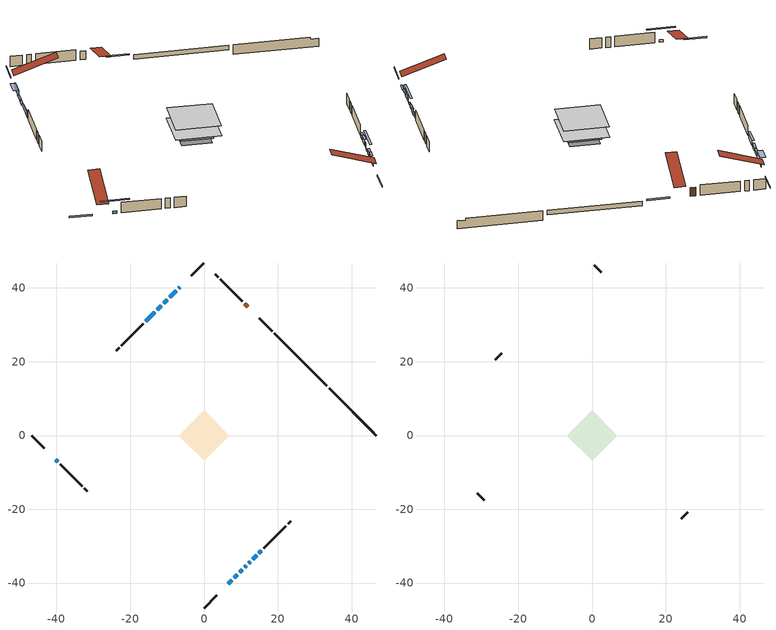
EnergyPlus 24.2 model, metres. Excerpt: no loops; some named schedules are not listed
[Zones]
conditioned space
 floor outside (Floor1 construction): -1.52,0 0,1.52 1.52,0 0,-1.52 z0.46
 floor adiabatic (Floor3 construction): -4.91,0 0,4.91 4.91,0 0,-4.91 z0.46
 floor adiabatic (AdiabaticFloorConstruction): -6.84,0 0,6.84 6.84,0 0,-6.84 z0.46
 floor foundation (Slab1 construction): -4.55,0 0,4.55 4.55,0 0,-4.55 z-1.83
 floor foundation (Slab2 construction): -4.91,0 0,4.91 4.91,0 0,-4.91 z-0.65
 wall outside (RimJoist1 construction): 0,-46.77 3.45,-43.32 / -46.77,0 -43.32,-3.45 / 0,46.77 -3.45,43.32 / 18.44,28.33 14.99,31.77 z0.46:0.76
 wall outside (AdiabaticWallConstruction 1): 11.92,34.84 11.08,35.69 z0.46:2.49
 wall outside (AdiabaticWallConstruction): -6.52,40.25 -6.86,39.9 / 12.16,-34.61 12.51,-34.26 z0.46:1.68; 6.52,-40.25 7.56,-39.21 / -9.94,36.83 -10.98,35.79 / -11.63,35.13 -12.68,34.09 z0.46:1.12; 8.22,-38.55 9.08,-37.69 / -13.33,33.43 -15.78,30.99 z0.46:1.53; 9.73,-37.03 10.35,-36.42 z0.46:1.32; 11,-35.77 11.51,-35.26 z0.46:0.92; -40.25,-6.52 -39.67,-7.1 z0.46:1.02; -7.52,39.25 -9.28,37.49 z0.46:1.88; 13.16,-33.6 14.24,-32.52 z0.46:1.58; 14.9,-31.87 15.51,-31.26 z0.46:1.17
 wall outside (Wall1 construction): 16.17,-30.6 22.12,-24.65 / -39.02,-7.75 -33.06,-13.7 / -16.43,30.33 -22.39,24.38 / 10.42,36.34 4.47,42.3 z0.46:2.9
 wall outside (Wall2 construction): 22.78,-23.99 23.48,-23.29 / -32.41,-14.36 -31.71,-15.06 / -23.04,23.72 -23.74,23.02 / 3.81,42.95 3.11,43.65 z0.46:2.9
 wall foundation (FoundationWall1 construction): 33.98,12.79,-1.83 33.98,12.79,0.46 45.49,1.28,0.46 45.49,1.28,0.03 46.77,0,0.03 46.77,0,-1.83
 wall foundation (FoundationWall2 construction): 33.32,13.44 19.1,27.67 z-0.65:0.42
 window (WindowConstruction 9): -6.52,40.25 -6.86,39.9 z0.46:1.68
 window (WindowConstruction 6): 6.52,-40.25 7.56,-39.21 z0.46:1.12
 window (WindowConstruction 7): 8.22,-38.55 9.08,-37.69 z0.46:1.53
 window (WindowConstruction 8): 9.73,-37.03 10.34,-36.42 z0.46:1.32
 window (WindowConstruction 11): 11,-35.76 11.5,-35.26 z0.46:0.92
 window (WindowConstruction 12): -40.25,-6.52 -39.67,-7.09 z0.46:1.02
 window (WindowConstruction 10): 12.16,-34.61 12.51,-34.26 z0.46:1.68
 window (WindowConstruction): -7.52,39.25 -9.28,37.49 z0.46:1.88
 window (WindowConstruction 1): -9.94,36.83 -10.98,35.79 z0.46:1.12
 window (WindowConstruction 2): -11.64,35.13 -12.68,34.09 z0.46:1.12
 window (WindowConstruction 3): -13.33,33.43 -15.78,30.99 z0.46:1.53
 window (WindowConstruction 4): 13.16,-33.6 14.24,-32.53 z0.46:1.58
 window (WindowConstruction 5): 14.9,-31.87 15.51,-31.26 z0.46:1.17
 door (Door): 11.92,34.84 11.08,35.69 z0.46:2.49
 ceiling adiabatic (AdiabaticFloorConstruction): 0,-6.84 6.84,0 0,6.84 -6.84,0 z0.46
attic - vented
 floor to conditioned space (Floor2 construction Reversed): -6.84,0 0,6.84 6.84,0 0,-6.84 z2.9
 wall outside (Wall3 construction): 24.13,-22.63 25.93,-20.84 / -31.05,-15.72 -29.25,-17.52 / -24.4,22.37 -26.2,20.57 / 2.46,44.31 0.66,46.11 z0.46:2.9
 roof outside (Roof1 construction): 5.86,-40.91,2.9 -0.8,-34.24,6.04 -2.56,-36,6.04 4.11,-42.66,2.9; -40.91,-5.86,2.9 -34.24,0.8,6.04 -36,2.56,6.04 -42.66,-4.11,2.9; -5.86,40.91,2.9 0.8,34.24,6.04 2.56,36,6.04 -4.11,42.66,2.9; 12.58,34.19,2.9 5.92,27.52,6.04 7.67,25.77,6.04 14.34,32.43,2.9
shading: 7.7,-39.07 6.38,-40.39 6.67,-40.68 7.99,-39.36 z1.32; 9.22,-37.55 8.07,-38.69 8.36,-38.98 9.51,-37.84 z1.73; 10.49,-36.28 9.59,-37.17 9.88,-37.47 10.78,-36.57 z1.52; 13.37,-33.4 9.14,-37.63 9.43,-37.92 13.66,-33.69 z3.56; -37.81,-8.96 -42.12,-4.65 -42.41,-4.94 -38.1,-9.25 z3.66; -9.49,37.27 -7.31,39.46 -8.17,40.32 -10.35,38.14 z2.18; -11.12,35.65 -9.8,36.97 -10.09,37.26 -11.41,35.94 z1.32; -12.82,33.95 -11.49,35.27 -11.78,35.56 -13.11,34.24 z1.32; -15.92,30.85 -13.19,33.58 -13.48,33.87 -16.21,31.14 z1.73; 14.38,-32.38 13.02,-33.75 13.31,-34.04 14.67,-32.67 z1.78; 15.65,-31.12 14.76,-32.01 15.05,-32.3 15.94,-31.41 z1.37
[Building]
Building 1: Terrain=Suburbs
[Site:Location]
Edmonton Intl AP_AB: Latitude {deg}=53.31; Longitude {deg}=-113.58; Time Zone {hr}=-7; Elevation {m}=723; Keep Site Location Information=Yes
[Site:GroundTemperature:Shallow]
-1.56185, -3.61833, -3.78302, -2.80711, 1.11059, 5.01004, 8.39065, 10.5322, 10.7141, 8.97234, 5.67794, 1.89811
[Site:WaterMainsTemperature]
Calculation Method=Schedule; Temperature Schedule=mains temperature schedule
[Material] Roughness=Rough; Thermal Absorptance=0.9
Name | Thickness {m} | Conductivity {W/m-K} | Density {kg/m3} | Specific Heat {J/kg-K} | Solar Absorptance | Visible Absorptance
asphalt or fiberglass shingles | 0.00635 | 0.162714 | 1121.4 | 1465.45 | 0.4 | 0.4
ceiling loosefill ins | 0.254 | 0.0480833 | 16.02 | 1046.75 | 0.7 | 0.7
ceiling stud and cavity | 0.1397 | 0.426537 | 65.682 | 1177.47 | 0.7 | 0.7
concrete 4.0 in. | 0.1016 | 1.803125 | 2242.8 | 837.4 | 0.7 | 0.7
concrete 8.0 in. | 0.2032 | 1.803125 | 2242.8 | 837.4 | 0.7 | 0.7
door material | 0.04445 | 0.053851 | 512.64 | 1214.23 | 0.7 | 0.7
exterior vertical ins | 0.0477883 | 0.029427 | 32.04 | 1214.23 | 0.7 | 0.7
exterior vertical ins 1 | 0.00435273 | 0.029427 | 32.04 | 1214.23 | 0.7 | 0.7
floor covering | 0.0127 | 0.0433444 | 54.468 | 1339.84 | 0.6 | 0.6
floor covering 1 | 0.0127 | 9.015625 | 54.468 | 1339.84 | 0.6 | 0.6
floor rigid ins | 0.051816 | 0.029427 | 32.04 | 1214.23 | 0.7 | 0.7
floor rigid ins 1; wall rigid ins | 0.512978 | 0.029427 | 32.04 | 1214.23 | 0.7 | 0.7
floor stud and cavity | 0.1397 | 0.35546 | 92.3553 | 1139.71 | 0.7 | 0.7
floor stud and cavity 1 | 0.0889 | 0.271147 | 50.32683 | 1063.81 | 0.7 | 0.7
floor stud and cavity 2 | 0.1397 | 1.75129 | 37.0049 | 1207.88 | 0.7 | 0.7
furniture material conditioned space 1 | 0.1524 | 0.115458 | 640.8 | 1214.23 | 0.6 | 0.6
gypsum board | 0.0127 | 0.160291 | 801 | 837.4 | 0.6 | 0.6
gypsum board 1 | 0.0127 | 0.160291 | 801 | 837.4 | 0.7 | 0.7
osb sheathing 0.5 in. | 0.0127 | 0.115458 | 512.64 | 1214.23 | 0.7 | 0.7
osb sheathing 0.75 in. | 0.01905 | 0.115458 | 512.64 | 1214.23 | 0.7 | 0.7
osb sheathing 2.0 in. | 0.0508 | 0.115458 | 512.64 | 1214.23 | 0.7 | 0.7
rim joist stud and cavity | 0.0508 | 0.0296939 | 125.044 | 1163.47 | 0.6 | 0.6
wall stud and cavity | 0.1397 | 0.09367 | 139.0536 | 1170.24 | 0.7 | 0.7
wall stud and cavity 1 | 0.1397 | 0.100811 | 139.0536 | 1170.24 | 0.7 | 0.7
wall stud and cavity 2 | 0.0889 | 6.1454 | 50.32683 | 1063.81 | 0.6 | 0.6
wall stud and cavity 3 | 0.0889 | 0.380278 | 52.3479 | 1209.89 | 0.7 | 0.7
wall stud and cavity 4 | 0.0889 | 0.391764 | 83.0341 | 1211.67 | 0.7 | 0.7
wood siding | 0.0254 | 0.102417 | 544.68 | 1172.36 | 0.4 | 0.4
wood siding 1 | 0.00254 | 0.102417 | 544.68 | 1172.36 | 0.4 | 0.4
wood siding 2; wood siding 3; wood siding 4 | 0.0254 | 0.102417 | 544.68 | 1172.36 | 0.7 | 0.7
[WindowMaterial:SimpleGlazingSystem]
Name | U-Factor {W/m2-K} | Solar Heat Gain Coefficient
WindowMaterial | 3.29721 | 0.7
WindowMaterial 1 | 2.44211 | 0.49
WindowMaterial 10 | 3.0082 | 0.48
WindowMaterial 2 | 2.50797 | 0.59
WindowMaterial 3 | 2.305268 | 0.55
WindowMaterial 4 | 2.32287 | 0.54
WindowMaterial 5 | 2.5568 | 0.44
WindowMaterial 6 | 2.38533 | 0.52
WindowMaterial 7 | 2.52557 | 0.46
WindowMaterial 8 | 2.20931 | 0.4
WindowMaterial 9 | 4.56398 | 0.49
[Construction]
AdiabaticFloorConstruction: floor stud and cavity 2, floor rigid ins 1, osb sheathing 0.75 in., floor covering
AdiabaticWallConstruction: wood siding 3, wall rigid ins, wall stud and cavity 3, gypsum board
AdiabaticWallConstruction 1: wood siding 4, wall rigid ins, wall stud and cavity 3, gypsum board
Door: door material
Floor1 construction: floor stud and cavity, floor rigid ins, osb sheathing 0.75 in., floor covering
Floor2 construction Reversed: gypsum board, ceiling stud and cavity, ceiling loosefill ins
Floor3 construction: floor stud and cavity 1, floor covering 1
FoundationWall1 construction; FoundationWall2 construction: concrete 8.0 in., gypsum board 1
furniture construction conditioned space 1: furniture material conditioned space 1
PartitionWallConstruction: gypsum board, wall stud and cavity 4, gypsum board
RimJoist1 construction: wood siding 2, osb sheathing 2.0 in., rim joist stud and cavity
Roof1 construction: asphalt or fiberglass shingles
Slab1 construction; Slab2 construction: concrete 4.0 in.
Wall1 construction: wood siding, osb sheathing 0.5 in., wall stud and cavity, gypsum board
Wall2 construction: wood siding, osb sheathing 0.5 in., wall stud and cavity 1, gypsum board
Wall3 construction: wood siding 1, wall stud and cavity 2
WindowConstruction: WindowMaterial
WindowConstruction 1; WindowConstruction 6: WindowMaterial 1
WindowConstruction 10; WindowConstruction 9: WindowMaterial 8
WindowConstruction 11: WindowMaterial 9
WindowConstruction 12: WindowMaterial 10
WindowConstruction 2: WindowMaterial 2
WindowConstruction 3: WindowMaterial 3
WindowConstruction 4: WindowMaterial 4
WindowConstruction 5: WindowMaterial 5
WindowConstruction 7: WindowMaterial 6
WindowConstruction 8: WindowMaterial 7
[Zone] Multiplier=1; Part of Total Floor Area=Yes
Name | Volume {m3}
attic - vented | 47.7192
conditioned space | 332.5
[Space]
Name | Zone | Volume {m3}
attic - vented 1 | attic - vented | 47.7192
conditioned space 1 | conditioned space | 332.5
[ZoneInfiltration:EffectiveLeakageArea]
infil attic - vented 1: Zone or Space=attic - vented 1; Schedule=Always On Discrete; Effective Air Leakage Area {cm2}=3255.3; Stack Coefficient=0.000387975; Wind Coefficient=1.33083e-05
[ZoneMixing]
whole house fan mix: Zone or Space=attic - vented; Schedule=Always On Continuous; Design Flow Rate Calculation Method=Flow/Zone; Design Flow Rate {m3/s}=0; Source Zone or Space=conditioned space
[SurfaceProperty:ExposedFoundationPerimeter] Exposed Perimeter Calculation Method=TotalExposedPerimeter
Name | Total Exposed Perimeter {m}
Slab1 | 18.084
Slab2 | 20.117
[InternalMass] Zone or ZoneList=conditioned space; Space or SpaceList=conditioned space 1
Name | Construction | Surface Area {m2}
furniture mass conditioned space 1 | furniture construction conditioned space 1 | 94.5278
partition wall mass | PartitionWallConstruction | 188.01
[Lights]
interior lighting: Zone or ZoneList or Space or SpaceList=conditioned space 1; Schedule=interior lighting schedule; Design Level Calculation Method=LightingLevel; Lighting Level {W}=343.2; Return Air Fraction=0; Fraction Radiant=0.6; Fraction Visible=0.2; Fraction Replaceable=1
[People]
occupants: Zone or ZoneList or Space or SpaceList=conditioned space 1; Number of People Schedule=occupants schedule; Number of People Calculation Method=People; Number of People=3; Fraction Radiant=0.314171; Sensible Heat Fraction=0.56303; Activity Level Schedule=occupants activity schedule; Carbon Dioxide Generation Rate {m3/s-W}=0; Enable ASHRAE 55 Comfort Warnings=No; Mean Radiant Temperature Calculation Type=EnclosureAveraged
[ElectricEquipment] Zone or ZoneList or Space or SpaceList=conditioned space 1; Design Level Calculation Method=EquipmentLevel
Name | Schedule | Design Level {W} | Fraction Latent | Fraction Radiant | Fraction Lost
clothes dryer | clothes dryer schedule | 140.772 | 0.015 | 0.081 | 0.85
clothes washer | clothes washer schedule | 32.1985 | 0.03 | 0.162 | 0.7
cooking range | cooking range schedule | 215.147 | 0.08 | 0.432 | 0.2
dishwasher | dishwasher schedule | 66.8632 | 0.3 | 0.18 | 0.4
fridge | fridge schedule | 72.9452 | 0 | 0.6 | 0
mech vent bath fan 0 | mech vent bath fan 0 schedule | 50.2 | 0 | 0 | 1
mech vent bath fan 1 | mech vent bath fan 1 schedule | 50.2 | 0 | 0 | 1
mech vent house fan | mech vent house fan schedule | 0 | 0 | 0 | 1
mech vent house fan cfis | mech vent house fan cfis schedule | 0 | 0 | 0 | 0
mech vent range fan 0 | mech vent range fan 0 schedule | 57 | 0 | 0 | 1
misc plug loads | misc plug loads schedule | 494.7 | 0.045 | 0.513 | 0.1
whole house fan | Always On Discrete | 0 | 0 | 0 | 1
[OtherEquipment] Zone or ZoneList or Space or SpaceList=conditioned space 1; Design Level Calculation Method=EquipmentLevel
Name | Fuel Type | Schedule | Design Level {W} | Fraction Latent | Fraction Radiant | Fraction Lost
clothes dryer 1 | Electricity | clothes dryer schedule | 0 | 0.015 | 0.081 | 0.85
cooking range 1 | Electricity | cooking range schedule | 0 | 0.08 | 0.432 | 0.2
general water use latent | None | general water use schedule | 62.594 | 1 | 0 | 0
general water use sensible | None | general water use schedule | -61.6891 | 0 | 0.6 | 0
mech vent house fan latent load | None | Always On Discrete | 0 | 1 | 0 | 0
mech vent house fan sensible load | None | Always On Discrete | 0 | 0 | 0 | 0
water heater energy adjustment1 | NaturalGas | Always On Discrete | 0.01 | 0 | 0 | 1
[ZoneInfiltration:DesignFlowRate] Zone or ZoneList or Space or SpaceList=conditioned space 1; Schedule=Always On Discrete; Design Flow Rate Calculation Method=Flow/Zone; Design Flow Rate {m3/s}=0
infil flow; natural vent flow; whole house fan flow
[Foundation:Kiva] Initial Indoor Air Temperature {C}=18; Wall Depth Below Slab {m}=0.2032; Custom Block X Position 1 {m}=0.2159; Custom Block Z Position 1 {m}=0
Name | Wall Height Above Grade {m} | Custom Block Material Name 1 | Custom Block Depth 1 {m}
Foundation Kiva 1 | 0.460004 | exterior vertical ins | 2.28999
Foundation Kiva 2 | 0.420014 | exterior vertical ins 1 | 1.07
[Foundation:Kiva:Settings]
Soil Conductivity {W/m-K}=0.849921; Soil Density {kg/m3}=1842.3; Soil Specific Heat {J/kg-K}=418.7; Ground Solar Absorptivity=0.9; Ground Thermal Absorptivity=0.9; Ground Surface Roughness {m}=0.03; Far-Field Width {m}=40; Deep-Ground Boundary Condition=ZeroFlux; Deep-Ground Depth {m}=40; Minimum Cell Dimension {m}=0.2; Maximum Cell Growth Coefficient=3; Simulation Timestep=Timestep
[Exterior:Lights]
exterior lighting: Schedule=exterior lighting schedule; Design Level {W}=75.6
[Schedule:Constant]
Name | Hourly Value
Always On Continuous; mech vent house fan schedule; mech vent house fan cfis schedule; Always On Discrete | 1
occupants activity schedule | 117.228
fridge schedule | 0
[Schedule:Week:Daily]
interior lighting schedule Week Rule - Jan1-Jan27: interior lighting schedule day, interior lighting schedule day, interior lighting schedule day, interior lighting schedule day, interior lighting schedule day, interior lighting schedule day, interior lighting schedule day, interior lighting schedule default day, interior lighting schedule default day, interior lighting schedule default day, interior lighting schedule default day, interior lighting schedule default day
interior lighting schedule Week Rule - Jan28-Feb3: interior lighting schedule day, interior lighting schedule day, interior lighting schedule day, interior lighting schedule day, interior lighting schedule day 1, interior lighting schedule day 1, interior lighting schedule day 1, interior lighting schedule default day, interior lighting schedule default day, interior lighting schedule default day, interior lighting schedule default day, interior lighting schedule default day
interior lighting schedule Week Rule - Feb4-Feb24: interior lighting schedule day 1, interior lighting schedule day 1, interior lighting schedule day 1, interior lighting schedule day 1, interior lighting schedule day 1, interior lighting schedule day 1, interior lighting schedule day 1, interior lighting schedule default day, interior lighting schedule default day, interior lighting schedule default day, interior lighting schedule default day, interior lighting schedule default day
interior lighting schedule Week Rule - Feb25-Mar3: interior lighting schedule day 1, interior lighting schedule day 1, interior lighting schedule day 1, interior lighting schedule day 1, interior lighting schedule day 2, interior lighting schedule day 2, interior lighting schedule day 2, interior lighting schedule default day, interior lighting schedule default day, interior lighting schedule default day, interior lighting schedule default day, interior lighting schedule default day
interior lighting schedule Week Rule - Mar4-Mar31: interior lighting schedule day 2, interior lighting schedule day 2, interior lighting schedule day 2, interior lighting schedule day 2, interior lighting schedule day 2, interior lighting schedule day 2, interior lighting schedule day 2, interior lighting schedule default day, interior lighting schedule default day, interior lighting schedule default day, interior lighting schedule default day, interior lighting schedule default day
interior lighting schedule Week Rule - Apr1-Apr28: interior lighting schedule day 3, interior lighting schedule day 3, interior lighting schedule day 3, interior lighting schedule day 3, interior lighting schedule day 3, interior lighting schedule day 3, interior lighting schedule day 3, interior lighting schedule default day, interior lighting schedule default day, interior lighting schedule default day, interior lighting schedule default day, interior lighting schedule default day
interior lighting schedule Week Rule - Apr29-May5: interior lighting schedule day 3, interior lighting schedule day 3, interior lighting schedule day 4, interior lighting schedule day 4, interior lighting schedule day 4, interior lighting schedule day 4, interior lighting schedule day 4, interior lighting schedule default day, interior lighting schedule default day, interior lighting schedule default day, interior lighting schedule default day, interior lighting schedule default day
interior lighting schedule Week Rule - May6-May26: interior lighting schedule day 4, interior lighting schedule day 4, interior lighting schedule day 4, interior lighting schedule day 4, interior lighting schedule day 4, interior lighting schedule day 4, interior lighting schedule day 4, interior lighting schedule default day, interior lighting schedule default day, interior lighting schedule default day, interior lighting schedule default day, interior lighting schedule default day
interior lighting schedule Week Rule - May27-Jun2: interior lighting schedule day 4, interior lighting schedule day 4, interior lighting schedule day 4, interior lighting schedule day 4, interior lighting schedule day 4, interior lighting schedule day 5, interior lighting schedule day 5, interior lighting schedule default day, interior lighting schedule default day, interior lighting schedule default day, interior lighting schedule default day, interior lighting schedule default day
interior lighting schedule Week Rule - Jun3-Jun30: interior lighting schedule day 5, interior lighting schedule day 5, interior lighting schedule day 5, interior lighting schedule day 5, interior lighting schedule day 5, interior lighting schedule day 5, interior lighting schedule day 5, interior lighting schedule default day, interior lighting schedule default day, interior lighting schedule default day, interior lighting schedule default day, interior lighting schedule default day
interior lighting schedule Week Rule - Jul1-Jul28: interior lighting schedule day 6, interior lighting schedule day 6, interior lighting schedule day 6, interior lighting schedule day 6, interior lighting schedule day 6, interior lighting schedule day 6, interior lighting schedule day 6, interior lighting schedule default day, interior lighting schedule default day, interior lighting schedule default day, interior lighting schedule default day, interior lighting schedule default day
interior lighting schedule Week Rule - Jul29-Aug4: interior lighting schedule day 6, interior lighting schedule day 6, interior lighting schedule day 6, interior lighting schedule day 7, interior lighting schedule day 7, interior lighting schedule day 7, interior lighting schedule day 7, interior lighting schedule default day, interior lighting schedule default day, interior lighting schedule default day, interior lighting schedule default day, interior lighting schedule default day
interior lighting schedule Week Rule - Aug5-Aug25: interior lighting schedule day 7, interior lighting schedule day 7, interior lighting schedule day 7, interior lighting schedule day 7, interior lighting schedule day 7, interior lighting schedule day 7, interior lighting schedule day 7, interior lighting schedule default day, interior lighting schedule default day, interior lighting schedule default day, interior lighting schedule default day, interior lighting schedule default day
interior lighting schedule Week Rule - Aug26-Sep1: interior lighting schedule day 7, interior lighting schedule day 7, interior lighting schedule day 7, interior lighting schedule day 7, interior lighting schedule day 7, interior lighting schedule day 7, interior lighting schedule day 8, interior lighting schedule default day, interior lighting schedule default day, interior lighting schedule default day, interior lighting schedule default day, interior lighting schedule default day
interior lighting schedule Week Rule - Sep2-Sep29: interior lighting schedule day 8, interior lighting schedule day 8, interior lighting schedule day 8, interior lighting schedule day 8, interior lighting schedule day 8, interior lighting schedule day 8, interior lighting schedule day 8, interior lighting schedule default day, interior lighting schedule default day, interior lighting schedule default day, interior lighting schedule default day, interior lighting schedule default day
interior lighting schedule Week Rule - Sep30-Oct6: interior lighting schedule day 8, interior lighting schedule day 9, interior lighting schedule day 9, interior lighting schedule day 9, interior lighting schedule day 9, interior lighting schedule day 9, interior lighting schedule day 9, interior lighting schedule default day, interior lighting schedule default day, interior lighting schedule default day, interior lighting schedule default day, interior lighting schedule default day
interior lighting schedule Week Rule - Oct7-Oct27: interior lighting schedule day 9, interior lighting schedule day 9, interior lighting schedule day 9, interior lighting schedule day 9, interior lighting schedule day 9, interior lighting schedule day 9, interior lighting schedule day 9, interior lighting schedule default day, interior lighting schedule default day, interior lighting schedule default day, interior lighting schedule default day, interior lighting schedule default day
interior lighting schedule Week Rule - Oct28-Nov3: interior lighting schedule day 9, interior lighting schedule day 9, interior lighting schedule day 9, interior lighting schedule day 9, interior lighting schedule day 10, interior lighting schedule day 10, interior lighting schedule day 10, interior lighting schedule default day, interior lighting schedule default day, interior lighting schedule default day, interior lighting schedule default day, interior lighting schedule default day
interior lighting schedule Week Rule - Nov4-Nov24: interior lighting schedule day 10, interior lighting schedule day 10, interior lighting schedule day 10, interior lighting schedule day 10, interior lighting schedule day 10, interior lighting schedule day 10, interior lighting schedule day 10, interior lighting schedule default day, interior lighting schedule default day, interior lighting schedule default day, interior lighting schedule default day, interior lighting schedule default day
interior lighting schedule Week Rule - Nov25-Dec1: interior lighting schedule day 10, interior lighting schedule day 10, interior lighting schedule day 10, interior lighting schedule day 10, interior lighting schedule day 10, interior lighting schedule day 10, interior lighting schedule day 11, interior lighting schedule default day, interior lighting schedule default day, interior lighting schedule default day, interior lighting schedule default day, interior lighting schedule default day
interior lighting schedule Week Rule - Dec2-Dec31: interior lighting schedule day 11, interior lighting schedule day 11, interior lighting schedule day 11, interior lighting schedule day 11, interior lighting schedule day 11, interior lighting schedule day 11, interior lighting schedule day 11, interior lighting schedule default day, interior lighting schedule default day, interior lighting schedule default day, interior lighting schedule default day, interior lighting schedule default day
occupants schedule Week Rule - Jan1-Dec31: occupants schedule day, occupants schedule day, occupants schedule day, occupants schedule day, occupants schedule day, occupants schedule day, occupants schedule day, occupants schedule default day, occupants schedule default day, occupants schedule default day, occupants schedule default day, occupants schedule default day
clothes dryer schedule Week Rule - Jan1-Dec31: clothes dryer schedule day, clothes dryer schedule day, clothes dryer schedule day, clothes dryer schedule day, clothes dryer schedule day, clothes dryer schedule day, clothes dryer schedule day, clothes dryer schedule default day, clothes dryer schedule default day, clothes dryer schedule default day, clothes dryer schedule default day, clothes dryer schedule default day
clothes washer schedule Week Rule - Jan1-Dec31: clothes washer schedule day, clothes washer schedule day, clothes washer schedule day, clothes washer schedule day, clothes washer schedule day, clothes washer schedule day, clothes washer schedule day, clothes washer schedule default day, clothes washer schedule default day, clothes washer schedule default day, clothes washer schedule default day, clothes washer schedule default day
cooking range schedule Week Rule - Jan1-Dec31: cooking range schedule day, cooking range schedule day, cooking range schedule day, cooking range schedule day, cooking range schedule day, cooking range schedule day, cooking range schedule day, cooking range schedule default day, cooking range schedule default day, cooking range schedule default day, cooking range schedule default day, cooking range schedule default day
dishwasher schedule Week Rule - Jan1-Dec31: dishwasher schedule day, dishwasher schedule day, dishwasher schedule day, dishwasher schedule day, dishwasher schedule day, dishwasher schedule day, dishwasher schedule day, dishwasher schedule default day, dishwasher schedule default day, dishwasher schedule default day, dishwasher schedule default day, dishwasher schedule default day
mech vent bath fan 0 schedule Week Rule - Jan1-Dec31: mech vent bath fan 0 schedule day, mech vent bath fan 0 schedule day, mech vent bath fan 0 schedule day, mech vent bath fan 0 schedule day, mech vent bath fan 0 schedule day, mech vent bath fan 0 schedule day, mech vent bath fan 0 schedule day, mech vent bath fan 0 schedule default day, mech vent bath fan 0 schedule default day, mech vent bath fan 0 schedule default day, mech vent bath fan 0 schedule default day, mech vent bath fan 0 schedule default day
mech vent bath fan 1 schedule Week Rule - Jan1-Dec31: mech vent bath fan 1 schedule day, mech vent bath fan 1 schedule day, mech vent bath fan 1 schedule day, mech vent bath fan 1 schedule day, mech vent bath fan 1 schedule day, mech vent bath fan 1 schedule day, mech vent bath fan 1 schedule day, mech vent bath fan 1 schedule default day, mech vent bath fan 1 schedule default day, mech vent bath fan 1 schedule default day, mech vent bath fan 1 schedule default day, mech vent bath fan 1 schedule default day
mech vent range fan 0 schedule Week Rule - Jan1-Dec31: mech vent range fan 0 schedule day, mech vent range fan 0 schedule day, mech vent range fan 0 schedule day, mech vent range fan 0 schedule day, mech vent range fan 0 schedule day, mech vent range fan 0 schedule day, mech vent range fan 0 schedule day, mech vent range fan 0 schedule default day, mech vent range fan 0 schedule default day, mech vent range fan 0 schedule default day, mech vent range fan 0 schedule default day, mech vent range fan 0 schedule default day
misc plug loads schedule Week Rule - Jan1-Dec31: misc plug loads schedule day, misc plug loads schedule day, misc plug loads schedule day, misc plug loads schedule day, misc plug loads schedule day, misc plug loads schedule day, misc plug loads schedule day, misc plug loads schedule default day, misc plug loads schedule default day, misc plug loads schedule default day, misc plug loads schedule default day, misc plug loads schedule default day
general water use schedule Week Rule - Jan1-Dec31: general water use schedule day, general water use schedule day, general water use schedule day, general water use schedule day, general water use schedule day, general water use schedule day, general water use schedule day, general water use schedule default day, general water use schedule default day, general water use schedule default day, general water use schedule default day, general water use schedule default day
exterior lighting schedule Week Rule - Jan1-Jan27: exterior lighting schedule day, exterior lighting schedule day, exterior lighting schedule day, exterior lighting schedule day, exterior lighting schedule day, exterior lighting schedule day, exterior lighting schedule day, exterior lighting schedule default day, exterior lighting schedule default day, exterior lighting schedule default day, exterior lighting schedule default day, exterior lighting schedule default day
exterior lighting schedule Week Rule - Jan28-Feb3: exterior lighting schedule day, exterior lighting schedule day, exterior lighting schedule day, exterior lighting schedule day, exterior lighting schedule day 1, exterior lighting schedule day 1, exterior lighting schedule day 1, exterior lighting schedule default day, exterior lighting schedule default day, exterior lighting schedule default day, exterior lighting schedule default day, exterior lighting schedule default day
exterior lighting schedule Week Rule - Feb4-Feb24: exterior lighting schedule day 1, exterior lighting schedule day 1, exterior lighting schedule day 1, exterior lighting schedule day 1, exterior lighting schedule day 1, exterior lighting schedule day 1, exterior lighting schedule day 1, exterior lighting schedule default day, exterior lighting schedule default day, exterior lighting schedule default day, exterior lighting schedule default day, exterior lighting schedule default day
exterior lighting schedule Week Rule - Feb25-Mar3: exterior lighting schedule day 1, exterior lighting schedule day 1, exterior lighting schedule day 1, exterior lighting schedule day 1, exterior lighting schedule day 2, exterior lighting schedule day 2, exterior lighting schedule day 2, exterior lighting schedule default day, exterior lighting schedule default day, exterior lighting schedule default day, exterior lighting schedule default day, exterior lighting schedule default day
exterior lighting schedule Week Rule - Mar4-Mar31: exterior lighting schedule day 2, exterior lighting schedule day 2, exterior lighting schedule day 2, exterior lighting schedule day 2, exterior lighting schedule day 2, exterior lighting schedule day 2, exterior lighting schedule day 2, exterior lighting schedule default day, exterior lighting schedule default day, exterior lighting schedule default day, exterior lighting schedule default day, exterior lighting schedule default day
exterior lighting schedule Week Rule - Apr1-Apr28: exterior lighting schedule day 3, exterior lighting schedule day 3, exterior lighting schedule day 3, exterior lighting schedule day 3, exterior lighting schedule day 3, exterior lighting schedule day 3, exterior lighting schedule day 3, exterior lighting schedule default day, exterior lighting schedule default day, exterior lighting schedule default day, exterior lighting schedule default day, exterior lighting schedule default day
exterior lighting schedule Week Rule - Apr29-May5: exterior lighting schedule day 3, exterior lighting schedule day 3, exterior lighting schedule day 4, exterior lighting schedule day 4, exterior lighting schedule day 4, exterior lighting schedule day 4, exterior lighting schedule day 4, exterior lighting schedule default day, exterior lighting schedule default day, exterior lighting schedule default day, exterior lighting schedule default day, exterior lighting schedule default day
exterior lighting schedule Week Rule - May6-May26: exterior lighting schedule day 4, exterior lighting schedule day 4, exterior lighting schedule day 4, exterior lighting schedule day 4, exterior lighting schedule day 4, exterior lighting schedule day 4, exterior lighting schedule day 4, exterior lighting schedule default day, exterior lighting schedule default day, exterior lighting schedule default day, exterior lighting schedule default day, exterior lighting schedule default day
exterior lighting schedule Week Rule - May27-Jun2: exterior lighting schedule day 4, exterior lighting schedule day 4, exterior lighting schedule day 4, exterior lighting schedule day 4, exterior lighting schedule day 4, exterior lighting schedule day 5, exterior lighting schedule day 5, exterior lighting schedule default day, exterior lighting schedule default day, exterior lighting schedule default day, exterior lighting schedule default day, exterior lighting schedule default day
exterior lighting schedule Week Rule - Jun3-Jun30: exterior lighting schedule day 5, exterior lighting schedule day 5, exterior lighting schedule day 5, exterior lighting schedule day 5, exterior lighting schedule day 5, exterior lighting schedule day 5, exterior lighting schedule day 5, exterior lighting schedule default day, exterior lighting schedule default day, exterior lighting schedule default day, exterior lighting schedule default day, exterior lighting schedule default day
exterior lighting schedule Week Rule - Jul1-Jul28: exterior lighting schedule day 6, exterior lighting schedule day 6, exterior lighting schedule day 6, exterior lighting schedule day 6, exterior lighting schedule day 6, exterior lighting schedule day 6, exterior lighting schedule day 6, exterior lighting schedule default day, exterior lighting schedule default day, exterior lighting schedule default day, exterior lighting schedule default day, exterior lighting schedule default day
exterior lighting schedule Week Rule - Jul29-Aug4: exterior lighting schedule day 6, exterior lighting schedule day 6, exterior lighting schedule day 6, exterior lighting schedule day 7, exterior lighting schedule day 7, exterior lighting schedule day 7, exterior lighting schedule day 7, exterior lighting schedule default day, exterior lighting schedule default day, exterior lighting schedule default day, exterior lighting schedule default day, exterior lighting schedule default day
exterior lighting schedule Week Rule - Aug5-Aug25: exterior lighting schedule day 7, exterior lighting schedule day 7, exterior lighting schedule day 7, exterior lighting schedule day 7, exterior lighting schedule day 7, exterior lighting schedule day 7, exterior lighting schedule day 7, exterior lighting schedule default day, exterior lighting schedule default day, exterior lighting schedule default day, exterior lighting schedule default day, exterior lighting schedule default day
[Schedule:Year]
interior lighting schedule: interior lighting schedule Week Rule - Jan1-Jan27, 1, 1, 1, 27, interior lighting schedule Week Rule - Jan28-Feb3, 1, 28, 2, 3, interior lighting schedule Week Rule - Feb4-Feb24, 2, 4, 2, 24, interior lighting schedule Week Rule - Feb25-Mar3, 2, 25, 3, 3, interior lighting schedule Week Rule - Mar4-Mar31, 3, 4, 3, 31, interior lighting schedule Week Rule - Apr1-Apr28, 4, 1, 4, 28, interior lighting schedule Week Rule - Apr29-May5, 4, 29, 5, 5, interior lighting schedule Week Rule - May6-May26, 5, 6, 5, 26, interior lighting schedule Week Rule - May27-Jun2, 5, 27, 6, 2, interior lighting schedule Week Rule - Jun3-Jun30, 6, 3, 6, 30, interior lighting schedule Week Rule - Jul1-Jul28, 7, 1, 7, 28, interior lighting schedule Week Rule - Jul29-Aug4, 7, 29, 8, 4, interior lighting schedule Week Rule - Aug5-Aug25, 8, 5, 8, 25, interior lighting schedule Week Rule - Aug26-Sep1, 8, 26, 9, 1, interior lighting schedule Week Rule - Sep2-Sep29, 9, 2, 9, 29, interior lighting schedule Week Rule - Sep30-Oct6, 9, 30, 10, 6, interior lighting schedule Week Rule - Oct7-Oct27, 10, 7, 10, 27, interior lighting schedule Week Rule - Oct28-Nov3, 10, 28, 11, 3, interior lighting schedule Week Rule - Nov4-Nov24, 11, 4, 11, 24, interior lighting schedule Week Rule - Nov25-Dec1, 11, 25, 12, 1, interior lighting schedule Week Rule - Dec2-Dec31, 12, 2, 12, 31
occupants schedule: occupants schedule Week Rule - Jan1-Dec31, 1, 1, 12, 31
clothes dryer schedule: clothes dryer schedule Week Rule - Jan1-Dec31, 1, 1, 12, 31
clothes washer schedule: clothes washer schedule Week Rule - Jan1-Dec31, 1, 1, 12, 31
cooking range schedule: cooking range schedule Week Rule - Jan1-Dec31, 1, 1, 12, 31
dishwasher schedule: dishwasher schedule Week Rule - Jan1-Dec31, 1, 1, 12, 31
mech vent bath fan 0 schedule: mech vent bath fan 0 schedule Week Rule - Jan1-Dec31, 1, 1, 12, 31
mech vent bath fan 1 schedule: mech vent bath fan 1 schedule Week Rule - Jan1-Dec31, 1, 1, 12, 31
mech vent range fan 0 schedule: mech vent range fan 0 schedule Week Rule - Jan1-Dec31, 1, 1, 12, 31
misc plug loads schedule: misc plug loads schedule Week Rule - Jan1-Dec31, 1, 1, 12, 31
general water use schedule: general water use schedule Week Rule - Jan1-Dec31, 1, 1, 12, 31
exterior lighting schedule: exterior lighting schedule Week Rule - Jan1-Jan27, 1, 1, 1, 27, exterior lighting schedule Week Rule - Jan28-Feb3, 1, 28, 2, 3, exterior lighting schedule Week Rule - Feb4-Feb24, 2, 4, 2, 24, exterior lighting schedule Week Rule - Feb25-Mar3, 2, 25, 3, 3, exterior lighting schedule Week Rule - Mar4-Mar31, 3, 4, 3, 31, exterior lighting schedule Week Rule - Apr1-Apr28, 4, 1, 4, 28, exterior lighting schedule Week Rule - Apr29-May5, 4, 29, 5, 5, exterior lighting schedule Week Rule - May6-May26, 5, 6, 5, 26, exterior lighting schedule Week Rule - May27-Jun2, 5, 27, 6, 2, exterior lighting schedule Week Rule - Jun3-Jun30, 6, 3, 6, 30, exterior lighting schedule Week Rule - Jul1-Jul28, 7, 1, 7, 28, exterior lighting schedule Week Rule - Jul29-Aug4, 7, 29, 8, 4, exterior lighting schedule Week Rule - Aug5-Aug25, 8, 5, 8, 25, exterior lighting schedule Week Rule - Aug26-Sep1, 8, 26, 9, 1, exterior lighting schedule Week Rule - Sep2-Sep29, 9, 2, 9, 29, exterior lighting schedule Week Rule - Sep30-Oct6, 9, 30, 10, 6, exterior lighting schedule Week Rule - Oct7-Oct27, 10, 7, 10, 27, exterior lighting schedule Week Rule - Oct28-Nov3, 10, 28, 11, 3, exterior lighting schedule Week Rule - Nov4-Nov24, 11, 4, 11, 24, exterior lighting schedule Week Rule - Nov25-Dec1, 11, 25, 12, 1, exterior lighting schedule Week Rule - Dec2-Dec31, 12, 2, 12, 31
[Schedule:Compact]
mains temperature schedule: Through: 01/01, For: AllDays, Until: 24:00, 3.97167, Through: 01/02, For: AllDays, Until: 24:00, 3.90778, Through: 01/03, For: AllDays, Until: 24:00, 3.84556, Through: 01/04, For: AllDays, Until: 24:00, 3.78389, Through: 01/05, For: AllDays, Until: 24:00, 3.72278, Through: 01/06, For: AllDays, Until: 24:00, 3.66278, Through: 01/07, For: AllDays, Until: 24:00, 3.60389, Through: 01/08, For: AllDays, Until: 24:00, 3.54556, Through: 01/09, For: AllDays, Until: 24:00, 3.48833, Through: 01/10, For: AllDays, Until: 24:00, 3.43167, Through: 01/11, For: AllDays, Until: 24:00, 3.37611, Through: 01/12, For: AllDays, Until: 24:00, 3.32167, Through: 01/13, For: AllDays, Until: 24:00, 3.26833, Through: 01/14, For: AllDays, Until: 24:00, 3.21556, Through: 01/15, For: AllDays, Until: 24:00, 3.16444, Through: 01/16, For: AllDays, Until: 24:00, 3.11389, Through: 01/17, For: AllDays, Until: 24:00, 3.06444, Through: 01/18, For: AllDays, Until: 24:00, 3.01611, Through: 01/19, For: AllDays, Until: 24:00, 2.96889, Through: 01/20, For: AllDays, Until: 24:00, 2.92278, Through: 01/21, For: AllDays, Until: 24:00, 2.87722, Through: 01/22, For: AllDays, Until: 24:00, 2.83333, Through: 01/23, For: AllDays, Until: 24:00, 2.79056, Through: 01/24, For: AllDays, Until: 24:00, 2.74889, Through: 01/25, For: AllDays, Until: 24:00, 2.70833, Through: 01/26, For: AllDays, Until: 24:00, 2.66889, Through: 01/27, For: AllDays, Until: 24:00, 2.63056, Through: 01/28, For: AllDays, Until: 24:00, 2.59333, Through: 01/29, For: AllDays, Until: 24:00, 2.55778, Through: 01/30, For: AllDays, Until: 24:00, 2.52278, Through: 01/31, For: AllDays, Until: 24:00, 2.48944, Through: 02/01, For: AllDays, Until: 24:00, 2.45722, Through: 02/02, For: AllDays, Until: 24:00, 2.42611, Through: 02/03, For: AllDays, Until: 24:00, 2.39667, Through: 02/04, For: AllDays, Until: 24:00, 2.36833, Through: 02/05, For: AllDays, Until: 24:00, 2.34111, Through: 02/06, For: AllDays, Until: 24:00, 2.315, Through: 02/07, For: AllDays, Until: 24:00, 2.29056, Through: 02/08, For: AllDays, Until: 24:00, 2.26722, Through: 02/09, For: AllDays, Until: 24:00, 2.245, Through: 02/10, For: AllDays, Until: 24:00, 2.22444, Through: 02/11, For: AllDays, Until: 24:00, 2.20444, Through: 02/12, For: AllDays, Until: 24:00, 2.18667, Through: 02/13, For: AllDays, Until: 24:00, 2.17, Through: 02/14, For: AllDays, Until: 24:00, 2.15444, Through: 02/15, For: AllDays, Until: 24:00, 2.14, Through: 02/16, For: AllDays, Until: 24:00, 2.12722, Through: 02/17, For: AllDays, Until: 24:00, 2.11556, Through: 02/18, For: AllDays, Until: 24:00, 2.10556, Through: 02/19, For: AllDays, Until: 24:00, 2.09667, Through: 02/20, For: AllDays, Until: 24:00, 2.08889, Through: 02/21, For: AllDays, Until: 24:00, 2.08278, Through: 02/22, For: AllDays, Until: 24:00, 2.07833, Through: 02/23, For: AllDays, Until: 24:00, 2.07444, Through: 02/24, For: AllDays, Until: 24:00, 2.07278, Through: 02/25, For: AllDays, Until: 24:00, 2.07167, Through: 02/26, For: AllDays, Until: 24:00, 2.07222, Through: 02/27, For: AllDays, Until: 24:00, 2.07444, Through: 02/28, For: AllDays, Until: 24:00, 2.07778, Through: 03/01, For: AllDays, Until: 24:00, 2.08222, Through: 03/02, For: AllDays, Until: 24:00, 2.08833, Through: 03/03, For: AllDays, Until: 24:00, 2.09556, Through: 03/04, For: AllDays, Until: 24:00, 2.10444, Through: 03/05, For: AllDays, Until: 24:00, 2.11444, Through: 03/06, For: AllDays, Until: 24:00, 2.12556, Through: 03/07, For: AllDays, Until: 24:00, 2.13833, Through: 03/08, For: AllDays, Until: 24:00, 2.15278, Through: 03/09, For: AllDays, Until: 24:00, 2.16778, Through: 03/10, For: AllDays, Until: 24:00, 2.18444, Through: 03/11, For: AllDays, Until: 24:00, 2.20278, Through: 03/12, For: AllDays, Until: 24:00, 2.22167, Through: 03/13, For: AllDays, Until: 24:00, 2.24278, Through: 03/14, For: AllDays, Until: 24:00, 2.26444, Through: 03/15, For: AllDays, Until: 24:00, 2.28778, Through: 03/16, For: AllDays, Until: 24:00, 2.31222, Through: 03/17, For: AllDays, Until: 24:00, 2.33778, Through: 03/18, For: AllDays, Until: 24:00, 2.365, Through: 03/19, For: AllDays, Until: 24:00, 2.39333, Through: 03/20, For: AllDays, Until: 24:00, 2.42278, Through: 03/21, For: AllDays, Until: 24:00, 2.45389, Through: 03/22, For: AllDays, Until: 24:00, 2.48611, Through: 03/23, For: AllDays, Until: 24:00, 2.51889, Through: 03/24, For: AllDays, Until: 24:00, 2.55389, Through: 03/25, For: AllDays, Until: 24:00, 2.58944, Through: 03/26, For: AllDays, Until: 24:00, 2.62611, Through: 03/27, For: AllDays, Until: 24:00, 2.66444, Through: 03/28, For: AllDays, Until: 24:00, 2.70389, Through: 03/29, For: AllDays, Until: 24:00, 2.74389, Through: 03/30, For: AllDays, Until: 24:00, 2.78556, Through: 03/31, For: AllDays, Until: 24:00, 2.82833, Through: 04/01, For: AllDays, Until: 24:00, 2.87222, Through: 04/02, For: AllDays, Until: 24:00, 2.91722, Through: 04/03, For: AllDays, Until: 24:00, 2.96333, Through: 04/04, For: AllDays, Until: 24:00, 3.01056, Through: 04/05, For: AllDays, Until: 24:00, 3.05889, Through: 04/06, For: AllDays, Until: 24:00, 3.10833, Through: 04/07, For: AllDays, Until: 24:00, 3.15833, Through: 04/08, For: AllDays, Until: 24:00, 3.21, Through: 04/09, For: AllDays, Until: 24:00, 3.26222, Through: 04/10, For: AllDays, Until: 24:00, 3.31556, Through: 04/11, For: AllDays, Until: 24:00, 3.37, Through: 04/12, For: AllDays, Until: 24:00, 3.42556, Through: 04/13, For: AllDays, Until: 24:00, 3.48167, Through: 04/14, For: AllDays, Until: 24:00, 3.53889, Through: 04/15, For: AllDays, Until: 24:00, 3.59722, Through: 04/16, For: AllDays, Until: 24:00, 3.65611, Through: 04/17, For: AllDays, Until: 24:00, 3.71611, Through: 04/18, For: AllDays, Until: 24:00, 3.77667, Through: 04/19, For: AllDays, Until: 24:00, 3.83833, Through: 04/20, For: AllDays, Until: 24:00, 3.90111, Through: 04/21, For: AllDays, Until: 24:00, 3.96444, Through: 04/22, For: AllDays, Until: 24:00, 4.02833, Through: 04/23, For: AllDays, Until: 24:00, 4.09333, Through: 04/24, For: AllDays, Until: 24:00, 4.15889, Through: 04/25, For: AllDays, Until: 24:00, 4.225, Through: 04/26, For: AllDays, Until: 24:00, 4.29222, Through: 04/27, For: AllDays, Until: 24:00, 4.36, Through: 04/28, For: AllDays, Until: 24:00, 4.42833, Through: 04/29, For: AllDays, Until: 24:00, 4.49722, Through: 04/30, For: AllDays, Until: 24:00, 4.56667, Through: 05/01, For: AllDays, Until: 24:00, 4.63722, Through: 05/02, For: AllDays, Until: 24:00, 4.70833, Through: 05/03, For: AllDays, Until: 24:00, 4.77944, Through: 05/04, For: AllDays, Until: 24:00, 4.85167, Through: 05/05, For: AllDays, Until: 24:00, 4.92389, Through: 05/06, For: AllDays, Until: 24:00, 4.99722, Through: 05/07, For: AllDays, Until: 24:00, 5.07056, Through: 05/08, For: AllDays, Until: 24:00, 5.145, Through: 05/09, For: AllDays, Until: 24:00, 5.21944, Through: 05/10, For: AllDays, Until: 24:00, 5.29389, Through: 05/11, For: AllDays, Until: 24:00, 5.36944, Through: 05/12, For: AllDays, Until: 24:00, 5.445, Through: 05/13, For: AllDays, Until: 24:00, 5.52111, Through: 05/14, For: AllDays, Until: 24:00, 5.59722, Through: 05/15, For: AllDays, Until: 24:00, 5.67389, Through: 05/16, For: AllDays, Until: 24:00, 5.75056, Through: 05/17, For: AllDays, Until: 24:00, 5.82778, Through: 05/18, For: AllDays, Until: 24:00, 5.90556, Through: 05/19, For: AllDays, Until: 24:00, 5.98278, Through: 05/20, For: AllDays, Until: 24:00, 6.06056, Through: 05/21, For: AllDays, Until: 24:00, 6.13889, Through: 05/22, For: AllDays, Until: 24:00, 6.21667, Through: 05/23, For: AllDays, Until: 24:00, 6.295, Through: 05/24, For: AllDays, Until: 24:00, 6.37333, Through: 05/25, For: AllDays, Until: 24:00, 6.45222, Through: 05/26, For: AllDays, Until: 24:00, 6.53056, Through: 05/27, For: AllDays, Until: 24:00, 6.60889, Through: 05/28, For: AllDays, Until: 24:00, 6.68778, Through: 05/29, For: AllDays, Until: 24:00, 6.76611, Through: 05/30, For: AllDays, Until: 24:00, 6.84444, Through: 05/31, For: AllDays, Until: 24:00, 6.92278, Through: 06/01, For: AllDays, Until: 24:00, 7.00111, Through: 06/02, For: AllDays, Until: 24:00, 7.07944, Through: 06/03, For: AllDays, Until: 24:00, 7.15778, Through: 06/04, For: AllDays, Until: 24:00, 7.23556, Through: 06/05, For: AllDays, Until: 24:00, 7.31333, Through: 06/06, For: AllDays, Until: 24:00, 7.39056, Through: 06/07, For: AllDays, Until: 24:00, 7.46833, Through: 06/08, For: AllDays, Until: 24:00, 7.545, Through: 06/09, For: AllDays, Until: 24:00, 7.62222, Through: 06/10, For: AllDays, Until: 24:00, 7.69833, Through: 06/11, For: AllDays, Until: 24:00, 7.775, Through: 06/12, For: AllDays, Until: 24:00, 7.85056, Through: 06/13, For: AllDays, Until: 24:00, 7.92611, Through: 06/14, For: AllDays, Until: 24:00, 8.00111, Through: 06/15, For: AllDays, Until: 24:00, 8.07611, Through: 06/16, For: AllDays, Until: 24:00, 8.15056, Through: 06/17, For: AllDays, Until: 24:00, 8.22389, Through: 06/18, For: AllDays, Until: 24:00, 8.29778, Through: 06/19, For: AllDays, Until: 24:00, 8.37056, Through: 06/20, For: AllDays, Until: 24:00, 8.44278, Through: 06/21, For: AllDays, Until: 24:00, 8.51444, Through: 06/22, For: AllDays, Until: 24:00, 8.58611, Through: 06/23, For: AllDays, Until: 24:00, 8.65667, Through: 06/24, For: AllDays, Until: 24:00, 8.72667, Through: 06/25, For: AllDays, Until: 24:00, 8.79611, Through: 06/26, For: AllDays, Until: 24:00, 8.865, Through: 06/27, For: AllDays, Until: 24:00, 8.93333, Through: 06/28, For: AllDays, Until: 24:00, 9.00056, Through: 06/29, For: AllDays, Until: 24:00, 9.06778, Through: 06/30, For: AllDays, Until: 24:00, 9.13333, Through: 07/01, For: AllDays, Until: 24:00, 9.19889, Through: 07/02, For: AllDays, Until: 24:00, 9.26333, Through: 07/03, For: AllDays, Until: 24:00, 9.32722, Through: 07/04, For: AllDays, Until: 24:00, 9.39056, Through: 07/05, For: AllDays, Until: 24:00, 9.45278, Through: 07/06, For: AllDays, Until: 24:00, 9.51389, Through: 07/07, For: AllDays, Until: 24:00, 9.57444, Through: 07/08, For: AllDays, Until: 24:00, 9.63389, Through: 07/09, For: AllDays, Until: 24:00, 9.69278, Through: 07/10, For: AllDays, Until: 24:00, 9.75056, Through: 07/11, For: AllDays, Until: 24:00, 9.80778, Through: 07/12, For: AllDays, Until: 24:00, 9.86333, Through: 07/13, For: AllDays, Until: 24:00, 9.91833, Through: 07/14, For: AllDays, Until: 24:00, 9.97278, Through: 07/15, For: AllDays, Until: 24:00, 10.0256, Through: 07/16, For: AllDays, Until: 24:00, 10.0778, Through: 07/17, For: AllDays, Until: 24:00, 10.1289, Through: 07/18, For: AllDays, Until: 24:00, 10.1789, Through: 07/19, For: AllDays, Until: 24:00, 10.2278, Through: 07/20, For: AllDays, Until: 24:00, 10.2756, Through: 07/21, For: AllDays, Until: 24:00, 10.3222, Through: 07/22, For: AllDays, Until: 24:00, 10.3683, Through: 07/23, For: AllDays, Until: 24:00, 10.4128, Through: 07/24, For: AllDays, Until: 24:00, 10.4561, Through: 07/25, For: AllDays, Until: 24:00, 10.4989, Through: 07/26, For: AllDays, Until: 24:00, 10.54, Through: 07/27, For: AllDays, Until: 24:00, 10.58, Through: 07/28, For: AllDays, Until: 24:00, 10.6189, Through: 07/29, For: AllDays, Until: 24:00, 10.6567, Through: 07/30, For: AllDays, Until: 24:00, 10.6928, Through: 07/31, For: AllDays, Until: 24:00, 10.7283, Through: 08/01, For: AllDays, Until: 24:00, 10.7622, Through: 08/02, For: AllDays, Until: 24:00, 10.7956, Through: 08/03, For: AllDays, Until: 24:00, 10.8272, Through: 08/04, For: AllDays, Until: 24:00, 10.8572, Through: 08/05, For: AllDays, Until: 24:00, 10.8867, Through: 08/06, For: AllDays, Until: 24:00, 10.9144, Through: 08/07, For: AllDays, Until: 24:00, 10.9411, Through: 08/08, For: AllDays, Until: 24:00, 10.9667, Through: 08/09, For: AllDays, Until: 24:00, 10.9906, Through: 08/10, For: AllDays, Until: 24:00, 11.0133, Through: 08/11, For: AllDays, Until: 24:00, 11.035, Through: 08/12, For: AllDays, Until: 24:00, 11.055, Through: 08/13, For: AllDays, Until: 24:00, 11.0739, Through: 08/14, For: AllDays, Until: 24:00, 11.0917, Through: 08/15, For: AllDays, Until: 24:00, 11.1078, Through: 08/16, For: AllDays, Until: 24:00, 11.1228, Through: 08/17, For: AllDays, Until: 24:00, 11.1361, Through: 08/18, For: AllDays, Until: 24:00, 11.1483, Through: 08/19, For: AllDays, Until: 24:00, 11.1594, Through: 08/20, For: AllDays, Until: 24:00, 11.1689, Through: 08/21, For: AllDays, Until: 24:00, 11.1772, Through: 08/22, For: AllDays, Until: 24:00, 11.1844, Through: 08/23, For: AllDays, Until: 24:00, 11.19, Through: 08/24, For: AllDays, Until: 24:00, 11.1939, Through: 08/25, For: AllDays, Until: 24:00, 11.1967, Through: 08/26, For: AllDays, Until: 24:00, 11.1983, Through: 08/27, For: AllDays, Until: 24:00, 11.1983, Through: 08/28, For: AllDays, Until: 24:00, 11.1972, Through: 08/29, For: AllDays, Until: 24:00, 11.195, Through: 08/30, For: AllDays, Until: 24:00, 11.1911, Through: 08/31, For: AllDays, Until: 24:00, 11.1856, Through: 09/01, For: AllDays, Until: 24:00, 11.1789, Through: 09/02, For: AllDays, Until: 24:00, 11.1711, Through: 09/03, For: AllDays, Until: 24:00, 11.1617, Through: 09/04, For: AllDays, Until: 24:00, 11.1511, Through: 09/05, For: AllDays, Until: 24:00, 11.1394, Through: 09/06, For: AllDays, Until: 24:00, 11.1261, Through: 09/07, For: AllDays, Until: 24:00, 11.1111, Through: 09/08, For: AllDays, Until: 24:00, 11.0956, Through: 09/09, For: AllDays, Until: 24:00, 11.0778, Through: 09/10, For: AllDays, Until: 24:00, 11.0594, Through: 09/11, For: AllDays, Until: 24:00, 11.0394, Through: 09/12, For: AllDays, Until: 24:00, 11.0183, Through: 09/13, For: AllDays, Until: 24:00, 10.9961, Through: 09/14, For: AllDays, Until: 24:00, 10.9722, Through: 09/15, For: AllDays, Until: 24:00, 10.9472, Through: 09/16, For: AllDays, Until: 24:00, 10.9206, Through: 09/17, For: AllDays, Until: 24:00, 10.8928, Through: 09/18, For: AllDays, Until: 24:00, 10.8639, Through: 09/19, For: AllDays, Until: 24:00, 10.8339, Through: 09/20, For: AllDays, Until: 24:00, 10.8028, Through: 09/21, For: AllDays, Until: 24:00, 10.77, Through: 09/22, For: AllDays, Until: 24:00, 10.7361, Through: 09/23, For: AllDays, Until: 24:00, 10.7011, Through: 09/24, For: AllDays, Until: 24:00, 10.665, Through: 09/25, For: AllDays, Until: 24:00, 10.6272, Through: 09/26, For: AllDays, Until: 24:00, 10.5889, Through: 09/27, For: AllDays, Until: 24:00, 10.5489, Through: 09/28, For: AllDays, Until: 24:00, 10.5078, Through: 09/29, For: AllDays, Until: 24:00, 10.4661, Through: 09/30, For: AllDays, Until: 24:00, 10.4228, Through: 10/01, For: AllDays, Until: 24:00, 10.3783, Through: 10/02, For: AllDays, Until: 24:00, 10.3328, Through: 10/03, For: AllDays, Until: 24:00, 10.2861, Through: 10/04, For: AllDays, Until: 24:00, 10.2383, Through: 10/05, For: AllDays, Until: 24:00, 10.19, Through: 10/06, For: AllDays, Until: 24:00, 10.14, Through: 10/07, For: AllDays, Until: 24:00, 10.0894, Through: 10/08, For: AllDays, Until: 24:00, 10.0372, Through: 10/09, For: AllDays, Until: 24:00, 9.98444, Through: 10/10, For: AllDays, Until: 24:00, 9.93056, Through: 10/11, For: AllDays, Until: 24:00, 9.87611, Through: 10/12, For: AllDays, Until: 24:00, 9.82, Through: 10/13, For: AllDays, Until: 24:00, 9.76333, Through: 10/14, For: AllDays, Until: 24:00, 9.70611, Through: 10/15, For: AllDays, Until: 24:00, 9.64722, Through: 10/16, For: AllDays, Until: 24:00, 9.58778, Through: 10/17, For: AllDays, Until: 24:00, 9.52778, Through: 10/18, For: AllDays, Until: 24:00, 9.46667, Through: 10/19, For: AllDays, Until: 24:00, 9.40444, Through: 10/20, For: AllDays, Until: 24:00, 9.34167, Through: 10/21, For: AllDays, Until: 24:00, 9.27778, Through: 10/22, For: AllDays, Until: 24:00, 9.21333, Through: 10/23, For: AllDays, Until: 24:00, 9.14833, Through: 10/24, For: AllDays, Until: 24:00, 9.08222, Through: 10/25, For: AllDays, Until: 24:00, 9.01556, Through: 10/26, For: AllDays, Until: 24:00, 8.94833, Through: 10/27, For: AllDays, Until: 24:00, 8.88056, Through: 10/28, For: AllDays, Until: 24:00, 8.81167, Through: 10/29, For: AllDays, Until: 24:00, 8.74222, Through: 10/30, For: AllDays, Until: 24:00, 8.67222, Through: 10/31, For: AllDays, Until: 24:00, 8.60167, Through: 11/01, For: AllDays, Until: 24:00, 8.53056, Through: 11/02, For: AllDays, Until: 24:00, 8.45889, Through: 11/03, For: AllDays, Until: 24:00, 8.38667, Through: 11/04, For: AllDays, Until: 24:00, 8.31389, Through: 11/05, For: AllDays, Until: 24:00, 8.24056, Through: 11/06, For: AllDays, Until: 24:00, 8.16667, Through: 11/07, For: AllDays, Until: 24:00, 8.09278, Through: 11/08, For: AllDays, Until: 24:00, 8.01833, Through: 11/09, For: AllDays, Until: 24:00, 7.94278, Through: 11/10, For: AllDays, Until: 24:00, 7.86778, Through: 11/11, For: AllDays, Until: 24:00, 7.79167, Through: 11/12, For: AllDays, Until: 24:00, 7.71556, Through: 11/13, For: AllDays, Until: 24:00, 7.63944, Through: 11/14, For: AllDays, Until: 24:00, 7.56222, Through: 11/15, For: AllDays, Until: 24:00, 7.48556, Through: 11/16, For: AllDays, Until: 24:00, 7.40833, Through: 11/17, For: AllDays, Until: 24:00, 7.33056, Through: 11/18, For: AllDays, Until: 24:00, 7.25278, Through: 11/19, For: AllDays, Until: 24:00, 7.175, Through: 11/20, For: AllDays, Until: 24:00, 7.09722, Through: 11/21, For: AllDays, Until: 24:00, 7.01889, Through: 11/22, For: AllDays, Until: 24:00, 6.94056, Through: 11/23, For: AllDays, Until: 24:00, 6.86222, Through: 11/24, For: AllDays, Until: 24:00, 6.78389, Through: 11/25, For: AllDays, Until: 24:00, 6.705, Through: 11/26, For: AllDays, Until: 24:00, 6.62667, Through: 11/27, For: AllDays, Until: 24:00, 6.54833, Through: 11/28, For: AllDays, Until: 24:00, 6.46944, Through: 11/29, For: AllDays, Until: 24:00, 6.39111, Through: 11/30, For: AllDays, Until: 24:00, 6.31278, Through: 12/01, For: AllDays, Until: 24:00, 6.23444, Through: 12/02, For: AllDays, Until: 24:00, 6.15611, Through: 12/03, For: AllDays, Until: 24:00, 6.07833, Through: 12/04, For: AllDays, Until: 24:00, 6.00056, Through: 12/05, For: AllDays, Until: 24:00, 5.92278, Through: 12/06, For: AllDays, Until: 24:00, 5.84556, Through: 12/07, For: AllDays, Until: 24:00, 5.76833, Through: 12/08, For: AllDays, Until: 24:00, 5.69111, Through: 12/09, For: AllDays, Until: 24:00, 5.61444, Through: 12/10, For: AllDays, Until: 24:00, 5.53778, Through: 12/11, For: AllDays, Until: 24:00, 5.46222, Through: 12/12, For: AllDays, Until: 24:00, 5.38611, Through: 12/13, For: AllDays, Until: 24:00, 5.31111, Through: 12/14, For: AllDays, Until: 24:00, 5.23611, Through: 12/15, For: AllDays, Until: 24:00, 5.16167, Through: 12/16, For: AllDays, Until: 24:00, 5.08722, Through: 12/17, For: AllDays, Until: 24:00, 5.01389, Through: 12/18, For: AllDays, Until: 24:00, 4.94056, Through: 12/19, For: AllDays, Until: 24:00, 4.86778, Through: 12/20, For: AllDays, Until: 24:00, 4.79556, Through: 12/21, For: AllDays, Until: 24:00, 4.72389, Through: 12/22, For: AllDays, Until: 24:00, 4.65333, Through: 12/23, For: AllDays, Until: 24:00, 4.58278, Through: 12/24, For: AllDays, Until: 24:00, 4.51278, Through: 12/25, For: AllDays, Until: 24:00, 4.44389, Through: 12/26, For: AllDays, Until: 24:00, 4.375, Through: 12/27, For: AllDays, Until: 24:00, 4.30722, Through: 12/28, For: AllDays, Until: 24:00, 4.24, Through: 12/29, For: AllDays, Until: 24:00, 4.17333, Through: 12/30, For: AllDays, Until: 24:00, 4.10778, Through: 12/31, For: AllDays, Until: 24:00, 4.04278
